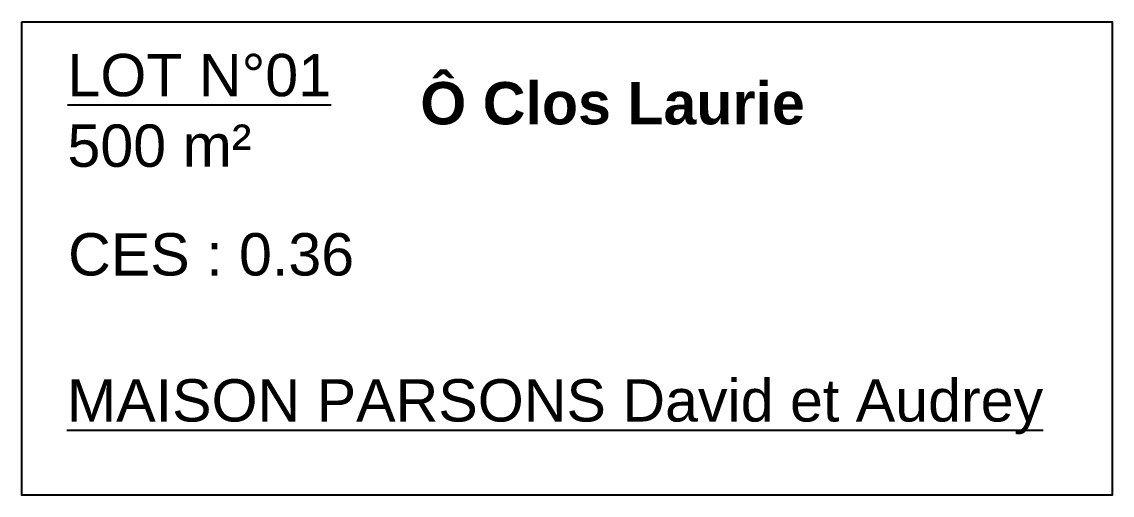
# Model space of a CAD drawing. Header units: millimetres. Extents: x 2334 to 2369.5, y 1686.9 to 1732.1.
# Drawn here: x 2343.25 to 2358.7, y 1686.86 to 1693.57 of the extents above; entities that cross this region are included whole.
import ezdxf

# ---------------------------------------------------------------- set-up
doc = ezdxf.new("R2010")
doc.units = ezdxf.units.MM
doc.layers.add('Texte', color=7, linetype='Continuous')
doc.styles.get("Standard").update_dxf_attribs({"font": 'Arial.ttf'})

msp = doc.modelspace()

# ---------------------------------------------------------------- linework, layer by layer
at = {"layer": 'Texte', "transparency": 33554636}
msp.add_lwpolyline([(2343.252, 1693.57), (2358.703, 1693.57), (2358.703, 1686.86), (2343.252, 1686.86)], close=True, dxfattribs=at)

# ---------------------------------------------------------------- texts
at = {"layer": 'Texte', "insert": (2343.899, 1693.115), "char_height": 0.6, "attachment_point": 1}
msp.add_mtext_dynamic_manual_height_columns('{\\LLOT N°01\\P}500 m²', width=14.37275, gutter_width=12.5, heights=[2.279], dxfattribs=at)
at = {"layer": 'Texte', "transparency": 33554636, "char_height": 0.6, "attachment_point": 1}
for s, width, heights, insert in [('{\\fArial|b1|i0|c0|p34;Ô Clos Laurie}', 10.38957, [2.113], (2348.899, 1692.716)), ('CES : 0.36', 4.68887, [0.971], (2343.908, 1690.574)), ('{\\LMAISON PARSONS David et Audrey}', 14.37275, [2.279], (2343.892, 1688.504))]:
    msp.add_mtext_dynamic_manual_height_columns(s, width=width, gutter_width=12.5, heights=heights, dxfattribs=dict(at, insert=insert))

doc.saveas('drawing.dxf')
